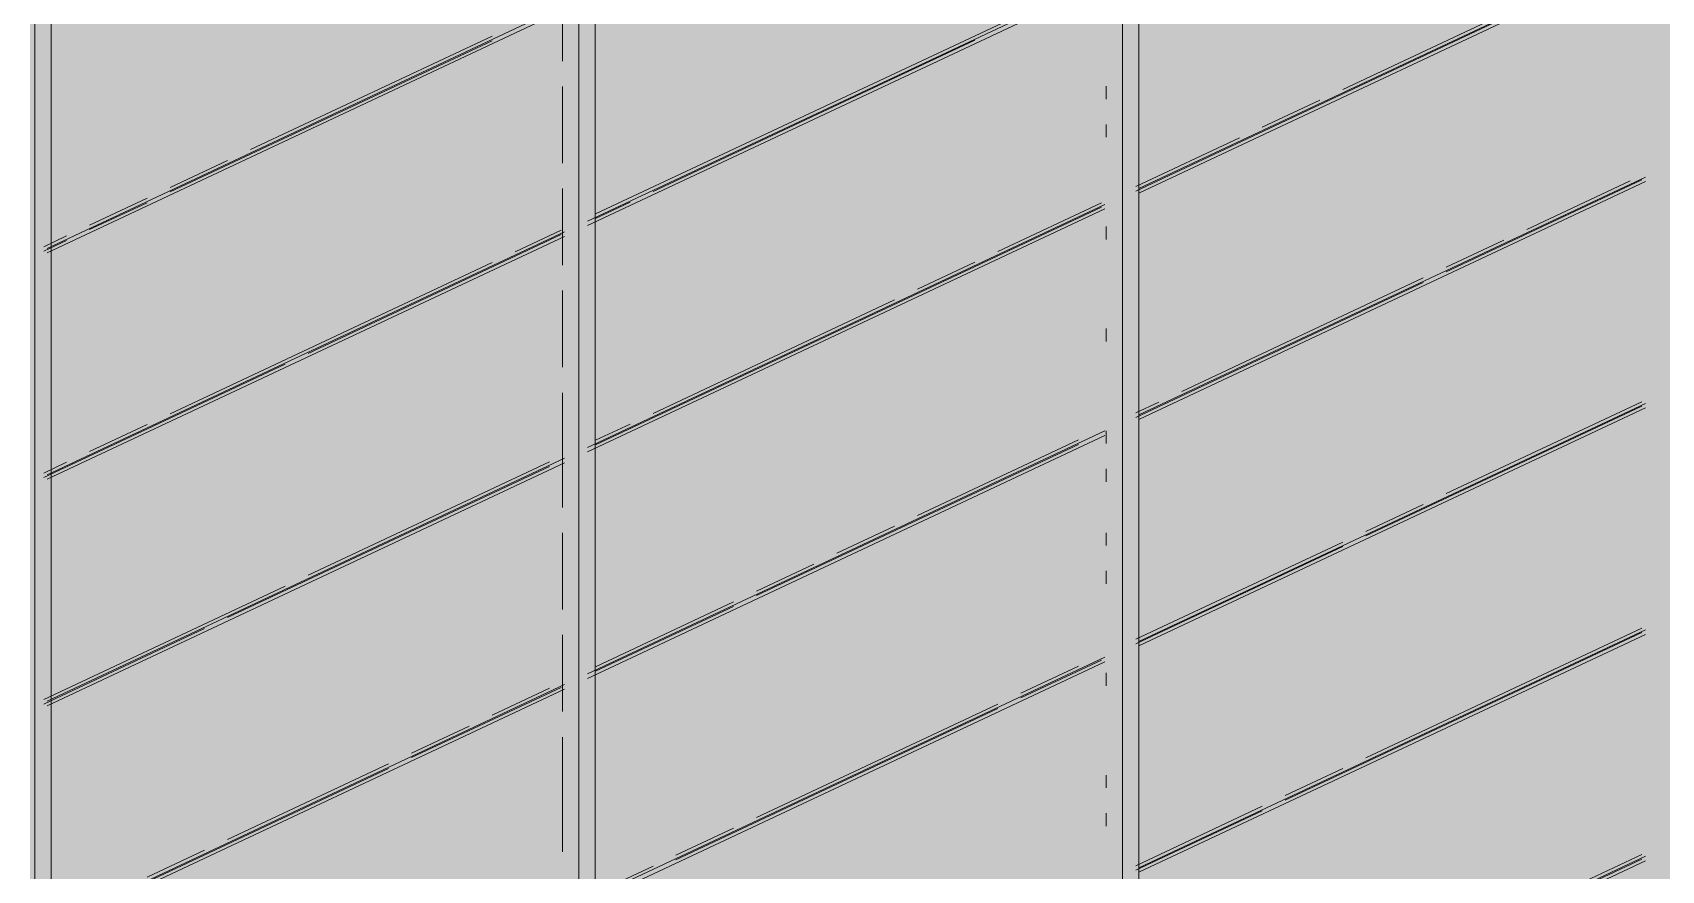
# Model space of a CAD drawing. Header units: millimetres. Extents: x 5 to 1315, y 5 to 292.
# Drawn here: x 1131.67 to 1139.16, y 223.99 to 227.85 of the extents above; entities that cross this region are included whole.
import ezdxf

# ---------------------------------------------------------------- set-up
doc = ezdxf.new("R2010")
doc.units = ezdxf.units.MM
doc.layers.add('EXISTING', color=7, linetype='Continuous')
doc.layers.add('IMAGES', color=7, linetype='Continuous')

# ---------------------------------------------------------------- blocks, each defined once
blk = doc.blocks.new('SHEET_03')
at = {"layer": 'EXISTING', "color": 250, "lineweight": 9}
for p, q in [((236.6793, 232.0195), (236.6793, 215.368)), ((236.7543, 215.4032), (236.7543, 232.0547)), ((234.2539, 214.2293), (234.2539, 230.8809)), ((234.1789, 230.8457), (234.1789, 214.1941)), ((231.6785, 229.6718), (231.6785, 213.0203)), ((231.7536, 213.0555), (231.7536, 229.707)), ((234.1039, 227.7147), (234.1039, 228.2424)), ((236.7578, 227.13), (239.0842, 228.2222)), ((236.7578, 227.1092), (239.0842, 228.2014)), ((234.22, 226.9793), (236.5992, 228.0963)), ((234.22, 226.9585), (236.5992, 228.0755)), ((231.735, 226.8534), (234.1143, 227.9704)), ((231.735, 226.8326), (234.1143, 227.9496)), ((236.3711, 228.0048), (234.2562, 227.012)), ((236.7412, 227.117), (238.433, 227.9113)), ((238.433, 227.9321), (237.6928, 227.5846)), ((232.3, 227.1135), (233.7804, 227.8085)), ((233.7804, 227.8293), (232.6701, 227.308)), ((234.5206, 227.1152), (236.001, 227.8103)), ((234.1039, 227.2457), (234.1039, 227.5975)), ((236.6043, 227.5401), (236.6043, 227.5987)), ((237.5871, 227.535), (237.3227, 227.4109)), ((236.6043, 227.3642), (236.6043, 227.4228)), ((237.217, 227.3612), (236.7412, 227.1378)), ((232.5643, 227.2584), (232.3, 227.1343)), ((234.1039, 226.7766), (234.1039, 227.1284)), ((236.7578, 226.0893), (239.0842, 227.1815)), ((236.7578, 226.0685), (239.0842, 227.1606)), ((238.1687, 226.7465), (239.0675, 227.1685)), ((239.0146, 227.1645), (238.5388, 226.9411)), ((232.1942, 227.0846), (231.9299, 226.9605)), ((231.9299, 226.9397), (232.1942, 227.0638)), ((234.22, 225.9386), (236.5992, 227.0556)), ((234.2562, 226.9911), (234.4148, 227.0656)), ((236.5825, 227.0634), (236.1067, 226.84)), ((234.22, 225.9178), (236.5992, 227.0347)), ((234.2562, 225.9504), (236.5825, 227.0426)), ((231.8241, 226.9109), (231.7184, 226.8612)), ((231.735, 225.8127), (234.1143, 226.9297)), ((231.735, 225.7919), (234.1143, 226.9088)), ((232.9344, 226.3706), (234.0976, 226.9167)), ((234.0976, 226.9375), (233.8861, 226.8382)), ((236.6043, 226.8951), (236.6043, 226.9537)), ((231.7184, 226.8404), (231.8241, 226.8901)), ((238.433, 226.8914), (238.1687, 226.7673)), ((233.7804, 226.7886), (232.3, 226.0936)), ((236.001, 226.7903), (235.7366, 226.6662)), ((236.7412, 226.0763), (238.0629, 226.6969)), ((238.0629, 226.7177), (236.9526, 226.1964)), ((234.1039, 226.3076), (234.1039, 226.6594)), ((235.6309, 226.6166), (234.5206, 226.0953)), ((236.6043, 226.426), (236.6043, 226.4847)), ((231.7184, 225.7997), (232.8287, 226.321)), ((234.1039, 225.6626), (234.1039, 226.1903)), ((236.8469, 226.1468), (236.7412, 226.0971)), ((239.0675, 226.1486), (238.1687, 225.7266)), ((236.7578, 225.0486), (239.0842, 226.1407)), ((236.7578, 225.0278), (239.0842, 226.1199)), ((237.7986, 225.532), (239.0675, 226.1277)), ((232.1942, 226.0439), (231.9299, 225.9198)), ((234.22, 224.8979), (236.5992, 226.0148)), ((234.4148, 226.0457), (234.2562, 225.9712)), ((236.6043, 225.957), (236.6043, 226.0156)), ((234.22, 224.877), (236.5992, 225.994)), ((234.9964, 225.2572), (236.4768, 225.9522)), ((236.4768, 225.973), (235.7366, 225.6255)), ((231.8241, 225.8702), (231.7184, 225.8205)), ((231.735, 224.772), (234.1143, 225.8889)), ((231.735, 224.7512), (234.1143, 225.8681)), ((232.5643, 225.1561), (234.0447, 225.8511)), ((234.0447, 225.8719), (232.9344, 225.3507)), ((236.6043, 225.7811), (236.6043, 225.8397)), ((238.0629, 225.6769), (237.7986, 225.5528)), ((235.6309, 225.5759), (235.3665, 225.4518)), ((236.6043, 225.4879), (236.6043, 225.5466)), ((234.1039, 225.1936), (234.1039, 225.5453)), ((237.6928, 225.5032), (236.7412, 225.0564)), ((236.7412, 225.0356), (237.6928, 225.4824)), ((235.2608, 225.4021), (234.9964, 225.278)), ((236.6043, 225.312), (236.6043, 225.3707)), ((232.8287, 225.301), (231.7184, 224.7798)), ((234.8907, 225.2284), (234.2562, 224.9305)), ((234.2562, 224.9097), (234.8907, 225.2076)), ((231.7184, 224.759), (232.4586, 225.1065)), ((236.7578, 224.0079), (239.0842, 225.1)), ((239.0675, 225.1078), (237.7986, 224.5121)), ((234.1039, 224.7245), (234.1039, 225.0763)), ((236.7578, 223.987), (239.0842, 225.0792)), ((237.4285, 224.3176), (239.0675, 225.087)), ((234.22, 223.8571), (236.5992, 224.9741)), ((234.22, 223.8363), (236.5992, 224.9533)), ((236.2124, 224.7874), (236.5825, 224.9611)), ((236.4768, 224.9323), (236.2124, 224.8082)), ((236.6043, 224.843), (236.6043, 224.9016)), ((231.735, 223.7312), (234.1143, 224.8482)), ((231.735, 223.7104), (234.1143, 224.8274)), ((233.4103, 224.5126), (234.0976, 224.8352)), ((234.0447, 224.8312), (233.7804, 224.7071)), ((234.6263, 224.0427), (236.1067, 224.7377)), ((236.1067, 224.7585), (234.9964, 224.2373)), ((233.6746, 224.6575), (233.4103, 224.5334)), ((234.1039, 224.0795), (234.1039, 224.6072)), ((231.7184, 223.7183), (233.3045, 224.4629)), ((233.3045, 224.4837), (232.5643, 224.1362)), ((236.6043, 224.3739), (236.6043, 224.4325)), ((237.6928, 224.4625), (237.4285, 224.3384)), ((237.3227, 224.2887), (236.7412, 224.0157)), ((236.6043, 224.198), (236.6043, 224.2567)), ((236.7412, 223.9949), (237.3227, 224.2679)), ((234.8907, 224.1876), (234.6263, 224.0635)), ((232.4586, 224.0866), (232.1942, 223.9625)), ((236.7578, 222.9671), (239.0842, 224.0593)), ((239.0675, 224.0671), (238.433, 223.7693)), ((234.5206, 224.0139), (234.2562, 223.8898)), ((236.7578, 222.9463), (239.0842, 224.0385)), ((238.0629, 223.5747), (239.0675, 224.0463))]:
    blk.add_line(p, q, dxfattribs=at)
at = {"layer": 'IMAGES', "color": 7}
for points in [[(236.6553, 227), (236.8219, 227), (236.6553, 231.8333), (236.8219, 231.8333)], [(231.6562, 224.8333), (231.8228, 224.8333), (231.6562, 229.6667), (231.8228, 229.6667)], [(239.1548, 226.3333), (239.3214, 226.3333), (239.1548, 229.3333), (239.3214, 229.3333)], [(236.8219, 227.3333), (236.9885, 227.3333), (236.8219, 228.1667), (236.9885, 228.1667)], [(231.8228, 227.8333), (232.3227, 227.8333), (231.8228, 228), (232.3227, 228)], [(232.3227, 227.8333), (233.8225, 227.8333), (232.3227, 228), (233.8225, 228)], [(233.8225, 227.8333), (233.9891, 227.8333), (233.8225, 228), (233.9891, 228)], [(233.9891, 227.8333), (234.3224, 227.8333), (233.9891, 228), (234.3224, 228)], [(234.3224, 227.1667), (234.489, 227.1667), (234.3224, 228), (234.489, 228)], [(234.489, 227.8333), (235.9887, 227.8333), (234.489, 228), (235.9887, 228)], [(235.9887, 227.8333), (236.6553, 227.8333), (235.9887, 228), (236.6553, 228)], [(236.9885, 227.8333), (238.3216, 227.8333), (236.9885, 228), (238.3216, 228)], [(238.3216, 227.8333), (239.1548, 227.8333), (238.3216, 228), (239.1548, 228)], [(231.8228, 227.6667), (231.9895, 227.6667), (231.8228, 227.8333), (231.9895, 227.8333)], [(231.9895, 227.6667), (233.4892, 227.6667), (231.9895, 227.8333), (233.4892, 227.8333)], [(233.4892, 227.6667), (234.1557, 227.6667), (233.4892, 227.8333), (234.1557, 227.8333)], [(234.1557, 226), (234.3224, 226), (234.1557, 227.8333), (234.3224, 227.8333)], [(234.489, 227.6667), (235.6554, 227.6667), (234.489, 227.8333), (235.6554, 227.8333)], [(235.6554, 227.6667), (236.322, 227.6667), (235.6554, 227.8333), (236.322, 227.8333)], [(236.322, 227.6667), (236.4886, 227.6667), (236.322, 227.8333), (236.4886, 227.8333)], [(236.4886, 227), (236.6553, 227), (236.4886, 227.8333), (236.6553, 227.8333)], [(236.9885, 227.6667), (237.9883, 227.6667), (236.9885, 227.8333), (237.9883, 227.8333)], [(237.9883, 227.6667), (238.4882, 227.6667), (237.9883, 227.8333), (238.4882, 227.8333)], [(238.4882, 227.6667), (238.9882, 227.6667), (238.4882, 227.8333), (238.9882, 227.8333)], [(238.9882, 227.1667), (239.1548, 227.1667), (238.9882, 227.8333), (239.1548, 227.8333)], [(231.8228, 227.5), (233.1559, 227.5), (231.8228, 227.6667), (233.1559, 227.6667)], [(233.1559, 227.5), (233.6558, 227.5), (233.1559, 227.6667), (233.6558, 227.6667)], [(233.6558, 227.5), (233.9891, 227.5), (233.6558, 227.6667), (233.9891, 227.6667)], [(233.9891, 226.8333), (234.1557, 226.8333), (233.9891, 227.6667), (234.1557, 227.6667)], [(234.489, 227.5), (235.4888, 227.5), (234.489, 227.6667), (235.4888, 227.6667)], [(235.4888, 227.5), (235.9887, 227.5), (235.4888, 227.6667), (235.9887, 227.6667)], [(235.9887, 227.5), (236.4886, 227.5), (235.9887, 227.6667), (236.4886, 227.6667)], [(236.9885, 227.5), (237.6551, 227.5), (236.9885, 227.6667), (237.6551, 227.6667)], [(237.6551, 227.5), (238.155, 227.5), (237.6551, 227.6667), (238.155, 227.6667)], [(238.155, 227.5), (238.9882, 227.5), (238.155, 227.6667), (238.9882, 227.6667)], [(231.8228, 227.3333), (232.8226, 227.3333), (231.8228, 227.5), (232.8226, 227.5)], [(232.8226, 227.3333), (233.3225, 227.3333), (232.8226, 227.5), (233.3225, 227.5)], [(233.3225, 227.3333), (233.9891, 227.3333), (233.3225, 227.5), (233.9891, 227.5)], [(234.489, 227.3333), (234.9889, 227.3333), (234.489, 227.5), (234.9889, 227.5)], [(234.9889, 227.3333), (235.6554, 227.3333), (234.9889, 227.5), (235.6554, 227.5)], [(235.6554, 227.3333), (236.4886, 227.3333), (235.6554, 227.5), (236.4886, 227.5)], [(236.9885, 227.3333), (237.3218, 227.3333), (236.9885, 227.5), (237.3218, 227.5)], [(237.3218, 227.3333), (237.4884, 227.3333), (237.3218, 227.5), (237.4884, 227.5)], [(237.4884, 227.3333), (237.6551, 227.3333), (237.4884, 227.5), (237.6551, 227.5)], [(237.6551, 227.3333), (237.8217, 227.3333), (237.6551, 227.5), (237.8217, 227.5)], [(237.8217, 227.3333), (238.9882, 227.3333), (237.8217, 227.5), (238.9882, 227.5)], [(231.8228, 227.1667), (232.3227, 227.1667), (231.8228, 227.3333), (232.3227, 227.3333)], [(232.3227, 227.1667), (232.9893, 227.1667), (232.3227, 227.3333), (232.9893, 227.3333)], [(232.9893, 227.1667), (233.9891, 227.1667), (232.9893, 227.3333), (233.9891, 227.3333)], [(234.489, 227.1667), (234.6556, 227.1667), (234.489, 227.3333), (234.6556, 227.3333)], [(234.6556, 227.1667), (235.3222, 227.1667), (234.6556, 227.3333), (235.3222, 227.3333)], [(235.3222, 227.1667), (236.4886, 227.1667), (235.3222, 227.3333), (236.4886, 227.3333)], [(236.8219, 227.1667), (237.4884, 227.1667), (236.8219, 227.3333), (237.4884, 227.3333)], [(237.4884, 227.1667), (238.9882, 227.1667), (237.4884, 227.3333), (238.9882, 227.3333)], [(231.8228, 227), (231.9895, 227), (231.8228, 227.1667), (231.9895, 227.1667)], [(231.9895, 227), (232.3227, 227), (231.9895, 227.1667), (232.3227, 227.1667)], [(232.3227, 227), (232.4894, 227), (232.3227, 227.1667), (232.4894, 227.1667)], [(232.4894, 227), (232.8226, 227), (232.4894, 227.1667), (232.8226, 227.1667)], [(232.8226, 227), (233.9891, 227), (232.8226, 227.1667), (233.9891, 227.1667)], [(234.3224, 227), (234.8223, 227), (234.3224, 227.1667), (234.8223, 227.1667)], [(234.8223, 227), (236.4886, 227), (234.8223, 227.1667), (236.4886, 227.1667)], [(236.8219, 227), (237.1552, 227), (236.8219, 227.1667), (237.1552, 227.1667)], [(237.1552, 227), (238.4882, 227), (237.1552, 227.1667), (238.4882, 227.1667)], [(238.4882, 227), (238.6549, 227), (238.4882, 227.1667), (238.6549, 227.1667)], [(238.6549, 227), (238.8215, 227), (238.6549, 227.1667), (238.8215, 227.1667)], [(238.8215, 227), (239.1548, 227), (238.8215, 227.1667), (239.1548, 227.1667)], [(231.8228, 226.8333), (232.3227, 226.8333), (231.8228, 227), (232.3227, 227)], [(232.3227, 226.8333), (233.9891, 226.8333), (232.3227, 227), (233.9891, 227)], [(234.3224, 226.1667), (234.489, 226.1667), (234.3224, 227), (234.489, 227)], [(234.489, 226.8333), (236.322, 226.8333), (234.489, 227), (236.322, 227)], [(236.322, 226.8333), (236.4886, 226.8333), (236.322, 227), (236.4886, 227)], [(236.4886, 226.8333), (236.8219, 226.8333), (236.4886, 227), (236.8219, 227)], [(236.8219, 226.3333), (236.9885, 226.3333), (236.8219, 227), (236.9885, 227)], [(236.9885, 226.8333), (238.3216, 226.8333), (236.9885, 227), (238.3216, 227)], [(238.3216, 226.8333), (239.1548, 226.8333), (238.3216, 227), (239.1548, 227)], [(231.8228, 226.6667), (231.9895, 226.6667), (231.8228, 226.8333), (231.9895, 226.8333)], [(231.9895, 226.6667), (233.6558, 226.6667), (231.9895, 226.8333), (233.6558, 226.8333)], [(233.6558, 226.6667), (234.1557, 226.6667), (233.6558, 226.8333), (234.1557, 226.8333)], [(234.489, 226.6667), (235.8221, 226.6667), (234.489, 226.8333), (235.8221, 226.8333)], [(235.8221, 226.6667), (236.6553, 226.6667), (235.8221, 226.8333), (236.6553, 226.8333)], [(236.6553, 226), (236.8219, 226), (236.6553, 226.8333), (236.8219, 226.8333)], [(236.9885, 226.6667), (237.9883, 226.6667), (236.9885, 226.8333), (237.9883, 226.8333)], [(237.9883, 226.6667), (238.6549, 226.6667), (237.9883, 226.8333), (238.6549, 226.8333)], [(238.6549, 226.6667), (238.9882, 226.6667), (238.6549, 226.8333), (238.9882, 226.8333)], [(238.9882, 226.1667), (239.1548, 226.1667), (238.9882, 226.8333), (239.1548, 226.8333)], [(231.8228, 226.5), (233.1559, 226.5), (231.8228, 226.6667), (233.1559, 226.6667)], [(233.1559, 226.5), (233.8225, 226.5), (233.1559, 226.6667), (233.8225, 226.6667)], [(233.8225, 226.5), (233.9891, 226.5), (233.8225, 226.6667), (233.9891, 226.6667)], [(233.9891, 225.8333), (234.1557, 225.8333), (233.9891, 226.6667), (234.1557, 226.6667)], [(234.489, 226.5), (235.4888, 226.5), (234.489, 226.6667), (235.4888, 226.6667)], [(235.4888, 226.5), (236.1554, 226.5), (235.4888, 226.6667), (236.1554, 226.6667)], [(236.1554, 226.5), (236.4886, 226.5), (236.1554, 226.6667), (236.4886, 226.6667)], [(236.4886, 226), (236.6553, 226), (236.4886, 226.6667), (236.6553, 226.6667)], [(236.9885, 226.5), (237.6551, 226.5), (236.9885, 226.6667), (237.6551, 226.6667)], [(237.6551, 226.5), (238.3216, 226.5), (237.6551, 226.6667), (238.3216, 226.6667)], [(238.3216, 226.5), (238.9882, 226.5), (238.3216, 226.6667), (238.9882, 226.6667)], [(231.8228, 226.3333), (232.8226, 226.3333), (231.8228, 226.5), (232.8226, 226.5)], [(232.8226, 226.3333), (233.4892, 226.3333), (232.8226, 226.5), (233.4892, 226.5)], [(233.4892, 226.3333), (233.9891, 226.3333), (233.4892, 226.5), (233.9891, 226.5)], [(234.489, 226.3333), (235.1555, 226.3333), (234.489, 226.5), (235.1555, 226.5)], [(235.1555, 226.3333), (235.8221, 226.3333), (235.1555, 226.5), (235.8221, 226.5)], [(235.8221, 226.3333), (236.4886, 226.3333), (235.8221, 226.5), (236.4886, 226.5)], [(236.9885, 226.3333), (237.1552, 226.3333), (236.9885, 226.5), (237.1552, 226.5)], [(237.1552, 226.3333), (237.9883, 226.3333), (237.1552, 226.5), (237.9883, 226.5)], [(237.9883, 226.3333), (238.9882, 226.3333), (237.9883, 226.5), (238.9882, 226.5)], [(231.8228, 226.1667), (232.4894, 226.1667), (231.8228, 226.3333), (232.4894, 226.3333)], [(232.4894, 226.1667), (233.1559, 226.1667), (232.4894, 226.3333), (233.1559, 226.3333)], [(233.1559, 226.1667), (233.9891, 226.1667), (233.1559, 226.3333), (233.9891, 226.3333)], [(234.489, 226.1667), (234.8223, 226.1667), (234.489, 226.3333), (234.8223, 226.3333)], [(234.8223, 226.1667), (235.3222, 226.1667), (234.8223, 226.3333), (235.3222, 226.3333)], [(235.3222, 226.1667), (236.4886, 226.1667), (235.3222, 226.3333), (236.4886, 226.3333)], [(236.8219, 226.1667), (237.1552, 226.1667), (236.8219, 226.3333), (237.1552, 226.3333)], [(237.1552, 226.1667), (237.3218, 226.1667), (237.1552, 226.3333), (237.3218, 226.3333)], [(237.3218, 226.1667), (237.6551, 226.1667), (237.3218, 226.3333), (237.6551, 226.3333)], [(237.6551, 226.1667), (238.9882, 226.1667), (237.6551, 226.3333), (238.9882, 226.3333)], [(239.1548, 226.1667), (239.4881, 226.1667), (239.1548, 226.3333), (239.4881, 226.3333)], [(231.8228, 226), (232.3227, 226), (231.8228, 226.1667), (232.3227, 226.1667)], [(232.3227, 226), (232.8226, 226), (232.3227, 226.1667), (232.8226, 226.1667)], [(232.8226, 226), (233.9891, 226), (232.8226, 226.1667), (233.9891, 226.1667)], [(234.3224, 226), (234.9889, 226), (234.3224, 226.1667), (234.9889, 226.1667)], [(234.9889, 226), (236.4886, 226), (234.9889, 226.1667), (236.4886, 226.1667)], [(236.8219, 226), (237.3218, 226), (236.8219, 226.1667), (237.3218, 226.1667)], [(237.3218, 226), (238.8215, 226), (237.3218, 226.1667), (238.8215, 226.1667)], [(238.8215, 226), (239.1548, 226), (238.8215, 226.1667), (239.1548, 226.1667)], [(239.1548, 224), (239.3214, 224), (239.1548, 226.1667), (239.3214, 226.1667)], [(231.8228, 225.8333), (231.9895, 225.8333), (231.8228, 226), (231.9895, 226)], [(231.9895, 225.8333), (232.1561, 225.8333), (231.9895, 226), (232.1561, 226)], [(232.1561, 225.8333), (232.4894, 225.8333), (232.1561, 226), (232.4894, 226)], [(232.4894, 225.8333), (233.9891, 225.8333), (232.4894, 226), (233.9891, 226)], [(234.1557, 225.8333), (234.489, 225.8333), (234.1557, 226), (234.489, 226)], [(234.489, 225.8333), (234.6556, 225.8333), (234.489, 226), (234.6556, 226)], [(234.6556, 225.8333), (236.1554, 225.8333), (234.6556, 226), (236.1554, 226)], [(236.1554, 225.8333), (236.4886, 225.8333), (236.1554, 226), (236.4886, 226)], [(236.4886, 225.8333), (236.8219, 225.8333), (236.4886, 226), (236.8219, 226)], [(236.8219, 225.3333), (236.9885, 225.3333), (236.8219, 226), (236.9885, 226)], [(236.9885, 225.8333), (238.4882, 225.8333), (236.9885, 226), (238.4882, 226)], [(238.4882, 225.8333), (239.1548, 225.8333), (238.4882, 226), (239.1548, 226)], [(231.8228, 225.6667), (232.1561, 225.6667), (231.8228, 225.8333), (232.1561, 225.8333)], [(232.1561, 225.6667), (233.6558, 225.6667), (232.1561, 225.8333), (233.6558, 225.8333)], [(233.6558, 225.6667), (234.1557, 225.6667), (233.6558, 225.8333), (234.1557, 225.8333)], [(234.1557, 224.8333), (234.3224, 224.8333), (234.1557, 225.8333), (234.3224, 225.8333)], [(234.3224, 225.1667), (234.489, 225.1667), (234.3224, 225.8333), (234.489, 225.8333)], [(234.489, 225.6667), (235.9887, 225.6667), (234.489, 225.8333), (235.9887, 225.8333)], [(235.9887, 225.6667), (236.6553, 225.6667), (235.9887, 225.8333), (236.6553, 225.8333)], [(236.6553, 225.1667), (236.8219, 225.1667), (236.6553, 225.8333), (236.8219, 225.8333)], [(236.9885, 225.6667), (238.155, 225.6667), (236.9885, 225.8333), (238.155, 225.8333)], [(238.155, 225.6667), (238.6549, 225.6667), (238.155, 225.8333), (238.6549, 225.8333)], [(238.6549, 225.6667), (238.9882, 225.6667), (238.6549, 225.8333), (238.9882, 225.8333)], [(238.9882, 225), (239.1548, 225), (238.9882, 225.8333), (239.1548, 225.8333)], [(231.8228, 225.5), (233.3225, 225.5), (231.8228, 225.6667), (233.3225, 225.6667)], [(233.3225, 225.5), (234.1557, 225.5), (233.3225, 225.6667), (234.1557, 225.6667)], [(234.489, 225.5), (235.4888, 225.5), (234.489, 225.6667), (235.4888, 225.6667)], [(235.4888, 225.5), (236.1554, 225.5), (235.4888, 225.6667), (236.1554, 225.6667)], [(236.1554, 225.5), (236.4886, 225.5), (236.1554, 225.6667), (236.4886, 225.6667)], [(236.4886, 225), (236.6553, 225), (236.4886, 225.6667), (236.6553, 225.6667)], [(236.9885, 225.5), (237.6551, 225.5), (236.9885, 225.6667), (237.6551, 225.6667)], [(237.6551, 225.5), (238.3216, 225.5), (237.6551, 225.6667), (238.3216, 225.6667)], [(238.3216, 225.5), (238.9882, 225.5), (238.3216, 225.6667), (238.9882, 225.6667)], [(231.8228, 225.3333), (232.8226, 225.3333), (231.8228, 225.5), (232.8226, 225.5)], [(232.8226, 225.3333), (233.6558, 225.3333), (232.8226, 225.5), (233.6558, 225.5)], [(233.6558, 225.3333), (233.9891, 225.3333), (233.6558, 225.5), (233.9891, 225.5)], [(233.9891, 224.8333), (234.1557, 224.8333), (233.9891, 225.5), (234.1557, 225.5)], [(234.489, 225.3333), (235.1555, 225.3333), (234.489, 225.5), (235.1555, 225.5)], [(235.1555, 225.3333), (235.8221, 225.3333), (235.1555, 225.5), (235.8221, 225.5)], [(235.8221, 225.3333), (236.4886, 225.3333), (235.8221, 225.5), (236.4886, 225.5)], [(236.9885, 225.3333), (237.3218, 225.3333), (236.9885, 225.5), (237.3218, 225.5)], [(237.3218, 225.3333), (237.9883, 225.3333), (237.3218, 225.5), (237.9883, 225.5)], [(237.9883, 225.3333), (238.9882, 225.3333), (237.9883, 225.5), (238.9882, 225.5)], [(231.8228, 225.1667), (232.4894, 225.1667), (231.8228, 225.3333), (232.4894, 225.3333)], [(232.4894, 225.1667), (233.3225, 225.1667), (232.4894, 225.3333), (233.3225, 225.3333)], [(233.3225, 225.1667), (233.9891, 225.1667), (233.3225, 225.3333), (233.9891, 225.3333)], [(234.489, 225.1667), (234.8223, 225.1667), (234.489, 225.3333), (234.8223, 225.3333)], [(234.8223, 225.1667), (235.4888, 225.1667), (234.8223, 225.3333), (235.4888, 225.3333)], [(235.4888, 225.1667), (236.4886, 225.1667), (235.4888, 225.3333), (236.4886, 225.3333)], [(236.8219, 225.1667), (237.6551, 225.1667), (236.8219, 225.3333), (237.6551, 225.3333)], [(237.6551, 225.1667), (238.9882, 225.1667), (237.6551, 225.3333), (238.9882, 225.3333)], [(231.8228, 225), (232.1561, 225), (231.8228, 225.1667), (232.1561, 225.1667)], [(232.1561, 225), (232.9893, 225), (232.1561, 225.1667), (232.9893, 225.1667)], [(232.9893, 225), (233.9891, 225), (232.9893, 225.1667), (233.9891, 225.1667)], [(234.3224, 225), (234.9889, 225), (234.3224, 225.1667), (234.9889, 225.1667)], [(234.9889, 225), (236.4886, 225), (234.9889, 225.1667), (236.4886, 225.1667)], [(236.6553, 225), (236.9885, 225), (236.6553, 225.1667), (236.9885, 225.1667)], [(236.9885, 225), (237.3218, 225), (236.9885, 225.1667), (237.3218, 225.1667)], [(237.3218, 225), (238.9882, 225), (237.3218, 225.1667), (238.9882, 225.1667)], [(231.8228, 224.8333), (232.4894, 224.8333), (231.8228, 225), (232.4894, 225)], [(232.4894, 224.8333), (233.9891, 224.8333), (232.4894, 225), (233.9891, 225)], [(234.3224, 224.8333), (234.6556, 224.8333), (234.3224, 225), (234.6556, 225)], [(234.6556, 224.8333), (236.322, 224.8333), (234.6556, 225), (236.322, 225)], [(236.322, 224.6667), (236.6553, 224.6667), (236.322, 225), (236.6553, 225)], [(236.6553, 222), (236.8219, 222), (236.6553, 225), (236.8219, 225)], [(236.8219, 224.1667), (236.9885, 224.1667), (236.8219, 225), (236.9885, 225)], [(236.9885, 224.8333), (238.4882, 224.8333), (236.9885, 225), (238.4882, 225)], [(238.4882, 224.8333), (239.1548, 224.8333), (238.4882, 225), (239.1548, 225)], [(231.6562, 224.6667), (231.9895, 224.6667), (231.6562, 224.8333), (231.9895, 224.8333)], [(231.9895, 224.6667), (232.1561, 224.6667), (231.9895, 224.8333), (232.1561, 224.8333)], [(232.1561, 224.6667), (233.8225, 224.6667), (232.1561, 224.8333), (233.8225, 224.8333)], [(233.8225, 224.6667), (233.9891, 224.6667), (233.8225, 224.8333), (233.9891, 224.8333)], [(233.9891, 224.6667), (234.3224, 224.6667), (233.9891, 224.8333), (234.3224, 224.8333)], [(234.3224, 224.1667), (234.489, 224.1667), (234.3224, 224.8333), (234.489, 224.8333)], [(234.489, 224.6667), (235.9887, 224.6667), (234.489, 224.8333), (235.9887, 224.8333)], [(235.9887, 224.6667), (236.1554, 224.6667), (235.9887, 224.8333), (236.1554, 224.8333)], [(236.1554, 224.6667), (236.322, 224.6667), (236.1554, 224.8333), (236.322, 224.8333)], [(236.9885, 224.6667), (238.155, 224.6667), (236.9885, 224.8333), (238.155, 224.8333)], [(238.155, 224.6667), (238.8215, 224.6667), (238.155, 224.8333), (238.8215, 224.8333)], [(238.8215, 224.6667), (238.9882, 224.6667), (238.8215, 224.8333), (238.9882, 224.8333)], [(238.9882, 224), (239.1548, 224), (238.9882, 224.8333), (239.1548, 224.8333)], [(231.6562, 218.6667), (231.8228, 218.6667), (231.6562, 224.6667), (231.8228, 224.6667)], [(231.8228, 224.5), (233.3225, 224.5), (231.8228, 224.6667), (233.3225, 224.6667)], [(233.3225, 224.5), (234.1557, 224.5), (233.3225, 224.6667), (234.1557, 224.6667)], [(234.1557, 223.8333), (234.3224, 223.8333), (234.1557, 224.6667), (234.3224, 224.6667)], [(234.489, 224.5), (235.6554, 224.5), (234.489, 224.6667), (235.6554, 224.6667)], [(235.6554, 224.5), (236.322, 224.5), (235.6554, 224.6667), (236.322, 224.6667)], [(236.322, 224.5), (236.4886, 224.5), (236.322, 224.6667), (236.4886, 224.6667)], [(236.4886, 223.8333), (236.6553, 223.8333), (236.4886, 224.6667), (236.6553, 224.6667)], [(236.9885, 224.5), (237.9883, 224.5), (236.9885, 224.6667), (237.9883, 224.6667)], [(237.9883, 224.5), (238.4882, 224.5), (237.9883, 224.6667), (238.4882, 224.6667)], [(238.4882, 224.5), (238.9882, 224.5), (238.4882, 224.6667), (238.9882, 224.6667)], [(231.8228, 224.3333), (232.9893, 224.3333), (231.8228, 224.5), (232.9893, 224.5)], [(232.9893, 224.3333), (233.6558, 224.3333), (232.9893, 224.5), (233.6558, 224.5)], [(233.6558, 224.3333), (233.9891, 224.3333), (233.6558, 224.5), (233.9891, 224.5)], [(233.9891, 223.8333), (234.1557, 223.8333), (233.9891, 224.5), (234.1557, 224.5)], [(234.489, 224.3333), (235.1555, 224.3333), (234.489, 224.5), (235.1555, 224.5)], [(235.1555, 224.3333), (235.8221, 224.3333), (235.1555, 224.5), (235.8221, 224.5)], [(235.8221, 224.3333), (236.4886, 224.3333), (235.8221, 224.5), (236.4886, 224.5)], [(236.9885, 224.3333), (237.4884, 224.3333), (236.9885, 224.5), (237.4884, 224.5)], [(237.4884, 224.3333), (238.155, 224.3333), (237.4884, 224.5), (238.155, 224.5)], [(238.155, 224.3333), (238.9882, 224.3333), (238.155, 224.5), (238.9882, 224.5)], [(231.8228, 224.1667), (232.8226, 224.1667), (231.8228, 224.3333), (232.8226, 224.3333)], [(232.8226, 224.1667), (233.3225, 224.1667), (232.8226, 224.3333), (233.3225, 224.3333)], [(233.3225, 224.1667), (233.9891, 224.1667), (233.3225, 224.3333), (233.9891, 224.3333)], [(234.489, 224.1667), (234.9889, 224.1667), (234.489, 224.3333), (234.9889, 224.3333)], [(234.9889, 224.1667), (235.4888, 224.1667), (234.9889, 224.3333), (235.4888, 224.3333)], [(235.4888, 224.1667), (236.4886, 224.1667), (235.4888, 224.3333), (236.4886, 224.3333)], [(236.9885, 224.1667), (237.1552, 224.1667), (236.9885, 224.3333), (237.1552, 224.3333)], [(237.1552, 224.1667), (237.8217, 224.1667), (237.1552, 224.3333), (237.8217, 224.3333)], [(237.8217, 224.1667), (238.9882, 224.1667), (237.8217, 224.3333), (238.9882, 224.3333)], [(231.8228, 224), (232.3227, 224), (231.8228, 224.1667), (232.3227, 224.1667)], [(232.3227, 224), (232.9893, 224), (232.3227, 224.1667), (232.9893, 224.1667)], [(232.9893, 224), (233.9891, 224), (232.9893, 224.1667), (233.9891, 224.1667)], [(234.3224, 224), (235.1555, 224), (234.3224, 224.1667), (235.1555, 224.1667)], [(235.1555, 224), (236.4886, 224), (235.1555, 224.1667), (236.4886, 224.1667)], [(236.8219, 224), (237.4884, 224), (236.8219, 224.1667), (237.4884, 224.1667)], [(237.4884, 224), (238.9882, 224), (237.4884, 224.1667), (238.9882, 224.1667)], [(231.8228, 223.8333), (232.656, 223.8333), (231.8228, 224), (232.656, 224)], [(232.656, 223.8333), (233.9891, 223.8333), (232.656, 224), (233.9891, 224)], [(234.3224, 223.8333), (234.8223, 223.8333), (234.3224, 224), (234.8223, 224)], [(234.8223, 223.8333), (236.4886, 223.8333), (234.8223, 224), (236.4886, 224)], [(236.8219, 223.1667), (236.9885, 223.1667), (236.8219, 224), (236.9885, 224)], [(236.9885, 223.8333), (238.6549, 223.8333), (236.9885, 224), (238.6549, 224)], [(238.6549, 223.8333), (238.9882, 223.8333), (238.6549, 224), (238.9882, 224)], [(238.9882, 223.8333), (239.3214, 223.8333), (238.9882, 224), (239.3214, 224)]]:
    blk.add_solid(points, dxfattribs=at)

msp = doc.modelspace()

# ---------------------------------------------------------------- block references
msp.add_blockref('SHEET_03', (900, 0))

doc.saveas('drawing.dxf')
